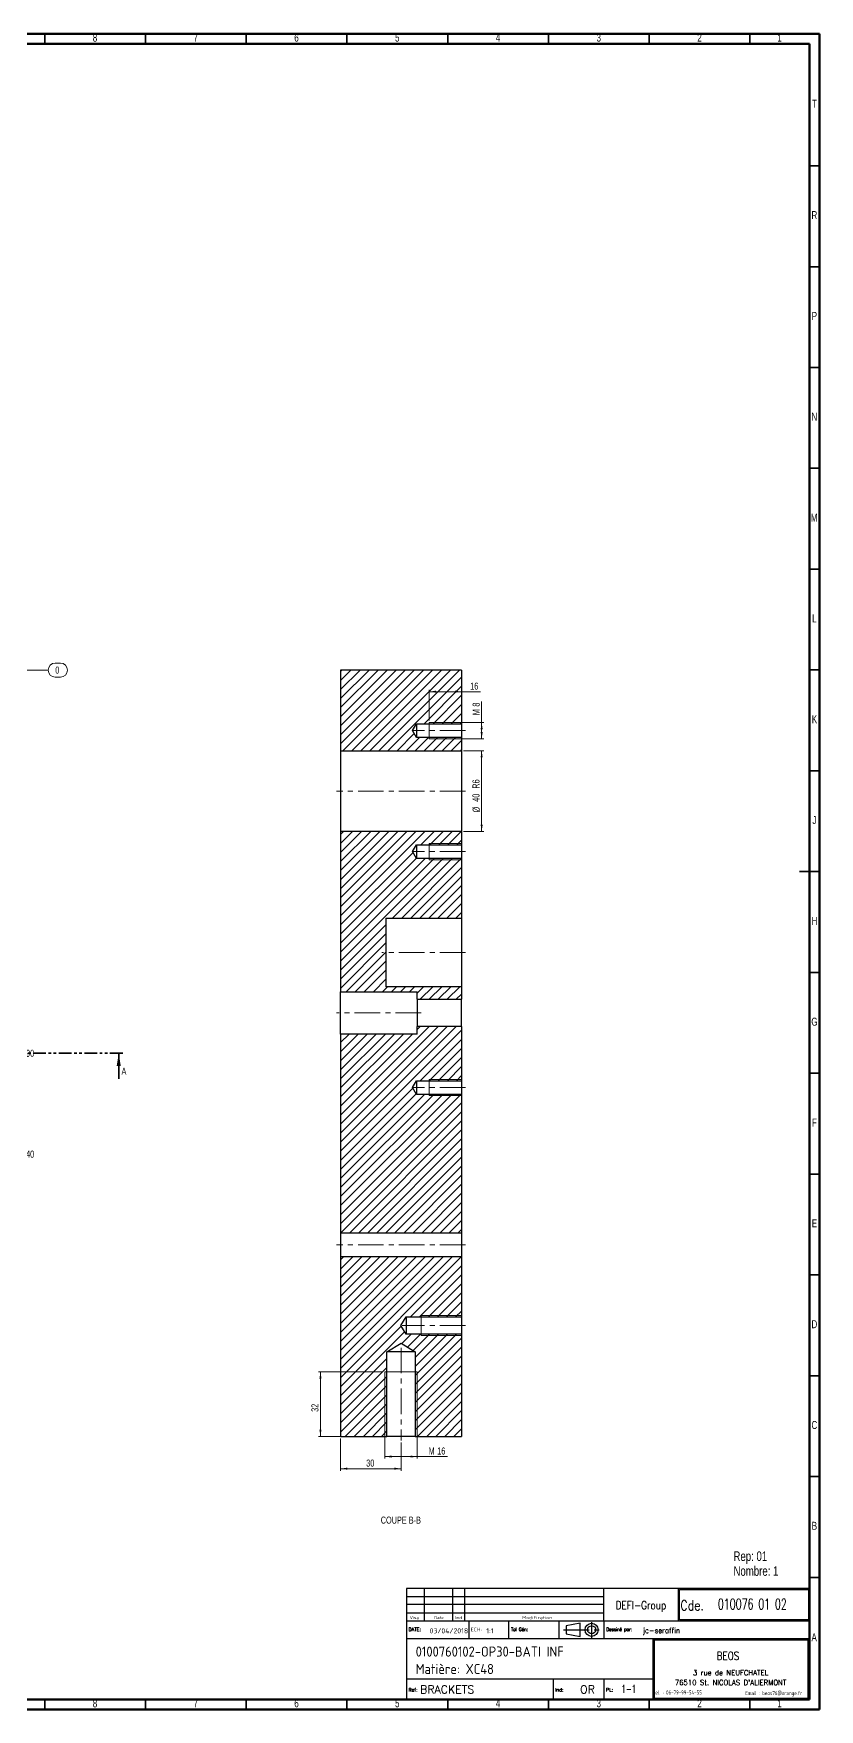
# Model space of a CAD drawing. Header units: millimetres. Extents: x 15 to 1184, y 5 to 836.
# Drawn here: x 794 to 1184, y 5 to 836 of the extents above; entities that cross this region are included whole.
import ezdxf

# ---------------------------------------------------------------- set-up
doc = ezdxf.new("R2010")
doc.units = ezdxf.units.MM
doc.linetypes.add('CENTERX2', pattern=[20.32, 12.7, -2.54, 2.54, -2.54])
doc.linetypes.add('PHANTOM', pattern=[12.7, 6.35, -1.27, 1.27, -1.27, 1.27, -1.27])
doc.layers.add('DIMENSIONS', color=176, linetype='Continuous')
doc.styles.add('SLDTEXTSTYLE0', font='TXT', dxfattribs={"width": 0.75})
doc.styles.add('SLDTEXTSTYLE1', font='ISOCP')
doc.styles.add('SLDTEXTSTYLE10', font='ISOCP', dxfattribs={"width": 1.147311})
doc.styles.add('SLDTEXTSTYLE11', font='ISOCP', dxfattribs={"width": 1.385904})
doc.styles.add('SLDTEXTSTYLE12', font='ISOCP', dxfattribs={"width": 1.246461})
doc.styles.add('SLDTEXTSTYLE13', font='ROMAND')
doc.styles.add('SLDTEXTSTYLE2', font='ROMANT', dxfattribs={"width": 0.8})
doc.styles.add('SLDTEXTSTYLE3', font='ISOCP', dxfattribs={"width": 0.8})
doc.styles.add('SLDTEXTSTYLE4', font='ROMANS', dxfattribs={"width": 0.8})
doc.styles.add('SLDTEXTSTYLE5', font='ROMANT')
doc.styles.add('SLDTEXTSTYLE6', font='ROMANS')
doc.styles.add('SLDTEXTSTYLE7', font='ROMANT', dxfattribs={"width": 0.65})
doc.styles.add('SLDTEXTSTYLE8', font='ISOCP', dxfattribs={"width": 1.446157})
doc.styles.add('SLDTEXTSTYLE9', font='ISOCP', dxfattribs={"width": 1.294402})
doc.dimstyles.new('SLDDIMSTYLE0', dxfattribs={"dimtxt": 3.5, "dimasz": 3.302, "dimexe": 0, "dimexo": 0.0625, "dimgap": 0.875, "dimtad": 0, "dimtih": 1, "dimtoh": 1, "dimdec": 0, "dimrnd": 1e-09, "dimdsep": 46, "dimtxsty": 'SLDTEXTSTYLE0', "dimblk1": 'NONE', "dimblk2": 'NONE', "dimsah": 1, "dimcen": 0.09, "dimadec": 0, "dimazin": 2, "dimtfac": 1, "dimtdec": 0, "dimtofl": 0, "dimtmove": 0, "dimatfit": 3, "dimldrblk": 'NONE', "dimfxl": 1, "dimfrac": 2, "dimtolj": 1, "dimtzin": 12, "dimarcsym": 0})
doc.dimstyles.new('SLDDIMSTYLE1', dxfattribs={"dimtxt": 3.5, "dimasz": 3.302, "dimexe": 0, "dimexo": 0.0625, "dimgap": 0.875, "dimtad": 0, "dimtih": 1, "dimtoh": 1, "dimrnd": 1e-09, "dimzin": 12, "dimdsep": 46, "dimtxsty": 'SLDTEXTSTYLE0', "dimblk1": 'NONE', "dimblk2": 'NONE', "dimsah": 1, "dimcen": 0.09, "dimadec": 0, "dimazin": 3, "dimtfac": 1, "dimtofl": 0, "dimtmove": 0, "dimatfit": 3, "dimldrblk": 'NONE', "dimfxl": 1, "dimfrac": 2, "dimtolj": 1, "dimtzin": 12, "dimarcsym": 0})
doc.dimstyles.new('SLDDIMSTYLE2', dxfattribs={"dimtxt": 3.5, "dimasz": 3.302, "dimexe": 0, "dimexo": 0.0625, "dimgap": 0.875, "dimtad": 1, "dimrnd": 1e-09, "dimzin": 12, "dimdsep": 46, "dimtxsty": 'SLDTEXTSTYLE0', "dimsah": 1, "dimcen": 0.09, "dimadec": 0, "dimazin": 3, "dimtfac": 1, "dimtofl": 0, "dimtmove": 0, "dimatfit": 3, "dimfxl": 1, "dimfrac": 2, "dimtolj": 1, "dimtzin": 12, "dimarcsym": 0})

# ---------------------------------------------------------------- blocks, each defined once
blk = doc.blocks.new('SW_NOTE_0')
at = {"color": 0, "linetype": 'Continuous', "lineweight": 0, "char_height": 4.763, "attachment_point": 1, "style": 'SLDTEXTSTYLE0'}
for s, insert in [('Rep: 01', (0, 6.14)), ('Nombre: 1', (0, -1.21))]:
    blk.add_mtext(s, dxfattribs=dict(at, insert=insert))
blk = doc.blocks.new('_D')
at = {"color": 7, "linetype": 'Continuous', "lineweight": 18}
for p, q in [((804.75, 523.91), (807.33, 523.91)), ((773.23, 520.42), (801.26, 520.42)), ((807.33, 516.94), (804.75, 516.94))]:
    blk.add_line(p, q, dxfattribs=at)
for centre, start, end in [((804.75, 520.42), 90, 270), ((807.33, 520.42), 270, 90)]:
    blk.add_arc(centre, 3.49, start, end, dxfattribs=at)
at = {"color": 7, "linetype": 'Continuous', "lineweight": 18, "insert": (804.75, 522.16), "char_height": 3.5, "attachment_point": 1, "style": 'SLDTEXTSTYLE0'}
blk.add_mtext('0', dxfattribs=at)
blk = doc.blocks.new('_None')
blk = doc.blocks.new('_D_16')
at = {"color": 7, "linetype": 'Continuous', "lineweight": 18}
blk.add_line((730.73, 330.42), (788.23, 330.42), dxfattribs=at)
at = {"color": 7, "linetype": 'Continuous', "lineweight": 18, "insert": (788.23, 332.16), "char_height": 3.5, "attachment_point": 1, "style": 'SLDTEXTSTYLE0'}
blk.add_mtext('190', dxfattribs=at)
blk = doc.blocks.new('_D_21')
at = {"color": 7, "linetype": 'Continuous', "lineweight": 18}
blk.add_line((735.23, 280.42), (788.23, 280.42), dxfattribs=at)
at = {"color": 7, "linetype": 'Continuous', "lineweight": 18, "insert": (788.23, 282.16), "char_height": 3.5, "attachment_point": 1, "style": 'SLDTEXTSTYLE0'}
blk.add_mtext('240', dxfattribs=at)
blk = doc.blocks.new('_D_88')
at = {"color": 7, "linetype": 'Continuous', "lineweight": 18}
for p, q in [((1007.34, 480.42), (1017.34, 480.42)), ((1016.34, 480.42), (1016.34, 440.42)), ((1007.34, 440.42), (1017.34, 440.42))]:
    blk.add_line(p, q, dxfattribs=at)
for points in [[(1016.34, 480.42), (1015.83, 477.12), (1016.85, 477.12)], [(1016.34, 440.42), (1016.85, 443.73), (1015.83, 443.73)]]:
    blk.add_solid(points, dxfattribs=at)
at = {"color": 7, "linetype": 'Continuous', "lineweight": 18, "char_height": 3.5, "attachment_point": 1, "rotation": 90, "style": 'SLDTEXTSTYLE0'}
for s, insert in [('R6', (1011.77, 461.62)), ('40', (1011.77, 455.14)), ('%%c', (1011.83, 449.86))]:
    blk.add_mtext(s, dxfattribs=dict(at, insert=insert))
blk = doc.blocks.new('_D_89')
at = {"color": 7, "linetype": 'Continuous', "lineweight": 18}
for p, q in [((1016.34, 494.42), (1016.34, 504.89)), ((991.34, 494.42), (1017.34, 494.42)), ((1016.34, 494.42), (1016.34, 486.42)), ((991.34, 486.42), (1017.34, 486.42))]:
    blk.add_line(p, q, dxfattribs=at)
for points in [[(1016.34, 494.42), (1015.83, 491.12), (1016.85, 491.12)], [(1016.34, 486.42), (1016.85, 489.73), (1015.83, 489.73)]]:
    blk.add_solid(points, dxfattribs=at)
at = {"color": 7, "linetype": 'Continuous', "lineweight": 18, "char_height": 3.5, "attachment_point": 1, "rotation": 90, "style": 'SLDTEXTSTYLE0'}
for s, insert in [('8', (1011.83, 502.31)), ('M', (1011.83, 498.02))]:
    blk.add_mtext(s, dxfattribs=dict(at, insert=insert))
blk = doc.blocks.new('_D_90')
at = {"color": 7, "linetype": 'Continuous', "lineweight": 18}
for p, q in [((990.34, 495.42), (990.34, 510.73)), ((1006.34, 509.73), (990.34, 509.73)), ((1006.34, 495.42), (1006.34, 510.73)), ((1006.34, 509.73), (1015.82, 509.73))]:
    blk.add_line(p, q, dxfattribs=at)
for points in [[(990.34, 509.73), (993.64, 509.22), (993.64, 510.24)], [(1006.34, 509.73), (1003.04, 510.24), (1003.04, 509.22)]]:
    blk.add_solid(points, dxfattribs=at)
at = {"color": 7, "linetype": 'Continuous', "lineweight": 18, "insert": (1010.65, 514.24), "char_height": 3.5, "attachment_point": 1, "style": 'SLDTEXTSTYLE0'}
blk.add_mtext('16', dxfattribs=at)
blk = doc.blocks.new('_D_91')
at = {"color": 7, "linetype": 'Continuous', "lineweight": 18}
for p, q in [((968.34, 171.42), (968.34, 129.42)), ((984.34, 171.42), (984.34, 129.42)), ((984.34, 130.42), (968.34, 130.42)), ((984.34, 130.42), (999.46, 130.42))]:
    blk.add_line(p, q, dxfattribs=at)
for points in [[(968.34, 130.42), (971.64, 129.92), (971.64, 130.93)], [(984.34, 130.42), (981.04, 130.93), (981.04, 129.92)]]:
    blk.add_solid(points, dxfattribs=at)
at = {"color": 7, "linetype": 'Continuous', "lineweight": 18, "char_height": 3.5, "attachment_point": 1, "style": 'SLDTEXTSTYLE0'}
for s, insert in [('M', (990, 134.94)), ('16', (994.29, 134.94))]:
    blk.add_mtext(s, dxfattribs=dict(at, insert=insert))
blk = doc.blocks.new('_D_92')
at = {"color": 7, "linetype": 'Continuous', "lineweight": 18}
for p, q in [((967.34, 172.42), (935.34, 172.42)), ((936.34, 140.42), (936.34, 172.42)), ((967.34, 140.42), (935.34, 140.42))]:
    blk.add_line(p, q, dxfattribs=at)
for points in [[(936.34, 172.42), (935.83, 169.12), (936.85, 169.12)], [(936.34, 140.42), (936.85, 143.73), (935.83, 143.73)]]:
    blk.add_solid(points, dxfattribs=at)
at = {"color": 7, "linetype": 'Continuous', "lineweight": 18, "insert": (931.83, 152.58), "char_height": 3.5, "attachment_point": 1, "rotation": 90, "style": 'SLDTEXTSTYLE0'}
blk.add_mtext('32', dxfattribs=at)
blk = doc.blocks.new('_D_93')
at = {"color": 7, "linetype": 'Continuous', "lineweight": 18}
for p, q in [((946.34, 139.42), (946.34, 123.42)), ((976.34, 137.42), (976.34, 123.42)), ((946.34, 124.42), (976.34, 124.42))]:
    blk.add_line(p, q, dxfattribs=at)
for points in [[(946.34, 124.42), (949.64, 123.92), (949.64, 124.93)], [(976.34, 124.42), (973.04, 124.93), (973.04, 123.92)]]:
    blk.add_solid(points, dxfattribs=at)
at = {"color": 7, "linetype": 'Continuous', "lineweight": 18, "insert": (959.04, 128.94), "char_height": 3.5, "attachment_point": 1, "style": 'SLDTEXTSTYLE0'}
blk.add_mtext('30', dxfattribs=at)

msp = doc.modelspace()

# ---------------------------------------------------------------- hatches: boundary and pattern name
at = {"linetype": 'Continuous', "lineweight": 18}
h = msp.add_hatch(dxfattribs=at)
h.set_pattern_fill('ANSI31', style=0)
h.paths.add_polyline_path([(946.337, 520.425), (946.337, 480.425), (1006.337, 480.425), (1006.337, 487.025), (984.087, 487.025), (982.044, 490.425), (984.087, 493.825), (1006.337, 493.825), (1006.337, 520.425)], flags=0)
h = msp.add_hatch(dxfattribs=at)
h.set_pattern_fill('ANSI31', style=0)
h.paths.add_polyline_path([(1006.337, 397.425), (1006.337, 427.025), (984.087, 427.025), (982.044, 430.425), (984.087, 433.825), (1006.337, 433.825), (1006.337, 440.425), (946.337, 440.425), (946.337, 360.925), (984.337, 360.925), (984.337, 357.175), (1006.337, 357.175), (1006.337, 363.425), (968.837, 363.425), (968.837, 397.425)], flags=0)
h = msp.add_hatch(dxfattribs=at)
h.set_pattern_fill('ANSI31', style=0)
h.paths.add_polyline_path([(1006.337, 316.825), (1006.337, 343.675), (984.337, 343.675), (984.337, 339.925), (946.337, 339.925), (946.337, 241.425), (1006.337, 241.425), (1006.337, 310.025), (984.087, 310.025), (982.044, 313.425), (984.087, 316.825)], flags=0)
h = msp.add_hatch(dxfattribs=at)
h.set_pattern_fill('ANSI31', style=0)
h.paths.add_polyline_path([(1006.337, 140.425), (1006.337, 191.175), (978.837, 191.175), (976.283, 195.425), (978.837, 199.675), (1006.337, 199.675), (1006.337, 229.425), (946.337, 229.425), (946.337, 140.425), (969.337, 140.425), (969.337, 182.425), (976.337, 186.631), (983.337, 182.425), (983.337, 140.425)], flags=0)

# ---------------------------------------------------------------- linework, layer by layer
at = {"color": 7, "linetype": 'Continuous', "lineweight": 70}
for p, q in [((15, 836), (1184, 836)), ((1184, 836), (1184, 5)), ((20, 831), (1179, 831)), ((1179, 831), (1179, 10)), ((1179, 10), (20, 10)), ((1184, 5), (15, 5))]:
    msp.add_line(p, q, dxfattribs=at)
at = {"color": 7, "linetype": 'Continuous', "lineweight": 35}
for p, q in [((799.5, 831), (799.5, 836)), ((849.5, 831), (849.5, 836)), ((899.5, 831), (899.5, 836)), ((949.5, 831), (949.5, 836)), ((999.5, 831), (999.5, 836)), ((1049.5, 831), (1049.5, 836)), ((1099.5, 831), (1099.5, 836)), ((1149.5, 831), (1149.5, 836)), ((1179, 770.5), (1184, 770.5)), ((1179, 720.5), (1184, 720.5)), ((1179, 670.5), (1184, 670.5)), ((1179, 620.5), (1184, 620.5)), ((1179, 570.5), (1184, 570.5)), ((1179, 520.5), (1184, 520.5)), ((1179, 470.5), (1184, 470.5)), ((1184.001, 420.5), (1173.999, 420.5)), ((1179, 420.5), (1184, 420.5)), ((1179, 370.5), (1184, 370.5)), ((836.232, 317.725), (836.232, 330.425)), ((1179, 320.5), (1184, 320.5)), ((1179, 270.5), (1184, 270.5)), ((1179, 220.5), (1184, 220.5)), ((1179, 170.5), (1184, 170.5)), ((1179, 120.5), (1184, 120.5)), ((1179, 70.5), (1184, 70.5)), ((799.5, 10), (799.5, 5)), ((849.5, 10), (849.5, 5)), ((899.5, 10), (899.5, 5)), ((949.5, 10), (949.5, 5)), ((999.5, 10), (999.5, 5)), ((1049.5, 10), (1049.5, 5)), ((1099.5, 10), (1099.5, 5)), ((1149.5, 10), (1149.5, 5))]:
    msp.add_line(p, q, dxfattribs=at)
at = {"color": 7, "linetype": 'Continuous', "lineweight": 25}
for p, q in [((1006.337, 520.425), (946.337, 520.425)), ((946.337, 520.425), (946.337, 480.425)), ((1006.337, 520.425), (1006.337, 493.825)), ((982.044, 490.425), (984.087, 493.825)), ((984.087, 487.025), (982.044, 490.425)), ((984.087, 493.825), (1006.337, 493.825)), ((984.087, 493.825), (984.087, 487.025)), ((1006.337, 493.825), (1006.337, 487.025)), ((1006.337, 487.025), (984.087, 487.025)), ((1006.337, 487.025), (1006.337, 480.425)), ((946.337, 480.425), (1006.337, 480.425)), ((946.337, 480.425), (946.337, 440.425)), ((1006.337, 480.425), (1006.337, 440.425)), ((946.337, 440.425), (946.337, 360.925)), ((1006.337, 440.425), (946.337, 440.425)), ((982.044, 430.425), (984.087, 433.825)), ((984.087, 433.825), (1006.337, 433.825)), ((984.087, 433.825), (984.087, 427.025)), ((1006.337, 440.425), (1006.337, 433.825)), ((1006.337, 433.825), (1006.337, 427.025)), ((984.087, 427.025), (982.044, 430.425)), ((1006.337, 427.025), (984.087, 427.025)), ((1006.337, 427.025), (1006.337, 397.425)), ((968.837, 397.425), (1006.337, 397.425)), ((968.837, 397.425), (968.837, 363.425)), ((1006.337, 397.425), (1006.337, 363.425)), ((946.337, 360.925), (984.337, 360.925)), ((946.337, 339.925), (946.337, 360.925)), ((1006.337, 363.425), (968.837, 363.425)), ((984.337, 357.175), (984.337, 360.925)), ((1006.337, 363.425), (1006.337, 357.175)), ((984.337, 357.175), (1006.337, 357.175)), ((984.337, 357.175), (984.337, 343.675)), ((1006.337, 343.675), (1006.337, 357.175)), ((984.337, 339.925), (984.337, 343.675)), ((1006.337, 343.675), (984.337, 343.675)), ((1006.337, 343.675), (1006.337, 316.825)), ((984.337, 339.925), (946.337, 339.925)), ((946.337, 339.925), (946.337, 241.425)), ((982.044, 313.425), (984.087, 316.825)), ((984.087, 316.825), (1006.337, 316.825)), ((984.087, 316.825), (984.087, 310.025)), ((1006.337, 316.825), (1006.337, 310.025)), ((984.087, 310.025), (982.044, 313.425)), ((1006.337, 310.025), (984.087, 310.025)), ((1006.337, 310.025), (1006.337, 241.425)), ((946.337, 241.425), (1006.337, 241.425)), ((946.337, 241.425), (946.337, 229.425)), ((1006.337, 241.425), (1006.337, 229.425)), ((1006.337, 229.425), (946.337, 229.425)), ((946.337, 229.425), (946.337, 140.425)), ((1006.337, 229.425), (1006.337, 199.675)), ((976.283, 195.425), (978.837, 199.675)), ((978.837, 199.675), (1006.337, 199.675)), ((978.837, 199.675), (978.837, 191.175)), ((1006.337, 199.675), (1006.337, 191.175)), ((978.837, 191.175), (976.283, 195.425)), ((1006.337, 191.175), (978.837, 191.175)), ((1006.337, 191.175), (1006.337, 140.425)), ((969.337, 182.425), (976.337, 186.631)), ((976.337, 186.631), (983.337, 182.425)), ((969.337, 140.425), (969.337, 182.425)), ((983.337, 182.425), (969.337, 182.425)), ((983.337, 182.425), (983.337, 140.425)), ((946.337, 140.425), (969.337, 140.425)), ((983.337, 140.425), (969.337, 140.425)), ((983.337, 140.425), (1006.337, 140.425))]:
    msp.add_line(p, q, dxfattribs=at)
at = {"color": 7, "linetype": 'CENTERX2', "lineweight": 18}
for p, q in [((1008.337, 490.425), (982.087, 490.425)), ((1008.337, 460.425), (944.337, 460.425)), ((1008.337, 430.425), (982.087, 430.425)), ((1008.337, 380.425), (966.837, 380.425)), ((986.337, 350.425), (944.337, 350.425)), ((1008.337, 313.425), (982.087, 313.425)), ((1008.337, 235.425), (944.337, 235.425)), ((1008.337, 195.425), (976.837, 195.425)), ((976.337, 184.425), (976.337, 138.425))]:
    msp.add_line(p, q, dxfattribs=at)
at = {"color": 7, "linetype": 'Continuous', "lineweight": 18}
for p, q in [((990.337, 494.425), (1006.337, 494.425)), ((990.337, 493.825), (990.337, 494.425)), ((990.337, 486.425), (990.337, 487.025)), ((1006.337, 486.425), (990.337, 486.425)), ((990.337, 434.425), (1006.337, 434.425)), ((990.337, 433.825), (990.337, 434.425)), ((990.337, 426.425), (990.337, 427.025)), ((1006.337, 426.425), (990.337, 426.425)), ((990.337, 317.425), (1006.337, 317.425)), ((990.337, 316.825), (990.337, 317.425)), ((990.337, 309.425), (990.337, 310.025)), ((1006.337, 309.425), (990.337, 309.425)), ((986.337, 200.425), (1006.337, 200.425)), ((986.337, 199.675), (986.337, 200.425)), ((986.337, 190.425), (986.337, 191.175)), ((1006.337, 190.425), (986.337, 190.425)), ((968.337, 140.425), (968.337, 172.425)), ((968.337, 172.425), (969.337, 172.425)), ((983.337, 172.425), (969.337, 172.425)), ((983.337, 172.425), (984.337, 172.425)), ((984.337, 172.425), (984.337, 140.425))]:
    msp.add_line(p, q, dxfattribs=at)
at = {"color": 7, "linetype": 'PHANTOM', "lineweight": 35}
msp.add_line((838.232, 330.425), (698.027, 330.425), dxfattribs=at)
at = {"color": 7, "linetype": 'Continuous', "lineweight": 18, "flags": 128}
for points in [[(990.337, 493.825), (990.337, 493.62), (990.337, 493.03), (990.337, 492.125), (990.337, 491.015), (990.337, 489.835), (990.337, 488.725), (990.337, 487.82), (990.337, 487.23), (990.337, 487.025)], [(990.337, 433.825), (990.337, 433.62), (990.337, 433.029), (990.337, 432.125), (990.337, 431.015), (990.337, 429.835), (990.337, 428.725), (990.337, 427.82), (990.337, 427.23), (990.337, 427.025)], [(990.337, 316.825), (990.337, 316.62), (990.337, 316.029), (990.337, 315.125), (990.337, 314.015), (990.337, 312.835), (990.337, 311.725), (990.337, 310.82), (990.337, 310.23), (990.337, 310.025)], [(986.337, 199.675), (986.337, 199.467), (986.337, 198.863), (986.337, 197.923), (986.337, 196.738), (986.337, 195.425), (986.337, 194.112), (986.337, 192.927), (986.337, 191.987), (986.337, 191.383), (986.337, 191.175)]]:
    msp.add_lwpolyline(points, dxfattribs=at)
at = {"color": 7, "linetype": 'Continuous', "lineweight": 35}
msp.add_solid([(836.232, 330.425), (835.216, 324.075), (837.248, 324.075)], dxfattribs=at)
at = {"layer": 'DIMENSIONS', "color": 3}
for p, q in [((1076.982, 65.007), (978.982, 65.007)), ((978.982, 61.007), (1076.982, 61.007)), ((987.982, 49.007), (987.982, 65.007)), ((1001.982, 49.007), (1001.982, 65.007)), ((1007.982, 49.007), (1007.982, 65.007)), ((1076.982, 57.007), (978.982, 57.007)), ((978.982, 53.007), (1076.982, 53.007))]:
    msp.add_line(p, q, dxfattribs=at)
at = {"layer": 'DIMENSIONS', "color": 6}
for p, q in [((978.982, 65.007), (978.982, 10.007)), ((1178.982, 10.007), (1178.982, 65.007)), ((1178.982, 40.007), (1101.366, 40.007)), ((1101.366, 40.007), (1101.366, 10.007)), ((1178.782, 39.807), (1101.566, 39.807)), ((1101.566, 39.807), (1101.566, 10.207)), ((1178.582, 39.607), (1101.766, 39.607)), ((1101.766, 39.607), (1101.766, 10.407)), ((1178.382, 39.407), (1101.966, 39.407)), ((1101.966, 39.407), (1101.966, 10.607)), ((1178.382, 10.607), (1178.382, 39.407)), ((1178.582, 10.407), (1178.582, 39.607)), ((1178.782, 10.207), (1178.782, 39.807)), ((978.982, 10.007), (1178.982, 10.007)), ((1101.566, 10.207), (1178.782, 10.207)), ((1101.766, 10.407), (1178.582, 10.407)), ((1101.966, 10.607), (1178.382, 10.607))]:
    msp.add_line(p, q, dxfattribs=at)
at = {"layer": 'DIMENSIONS', "color": 1}
for p, q in [((1178.982, 65.007), (1076.982, 65.007)), ((1076.982, 49.007), (1076.982, 65.007)), ((1113.982, 49.007), (1113.982, 65.007)), ((1114.482, 49.507), (1114.482, 64.507)), ((1114.482, 64.507), (1178.482, 64.507)), ((1178.482, 64.507), (1178.482, 49.507)), ((978.982, 49.007), (1178.982, 49.007)), ((1009.982, 49.007), (1009.982, 40.007)), ((1029.713, 49.007), (1029.713, 40.007)), ((1054.602, 49.007), (1054.602, 40.007)), ((1076.982, 49.007), (1076.982, 40.007)), ((1178.482, 49.507), (1114.482, 49.507)), ((1101.366, 40.007), (978.982, 40.007)), ((1101.366, 20.007), (978.982, 20.007)), ((1051.774, 20.007), (1051.774, 10.007)), ((1076.982, 20.007), (1076.982, 10.007))]:
    msp.add_line(p, q, dxfattribs=at)
at = {"layer": 'DIMENSIONS'}
for p, q in [((1114.482, 49.507), (1114.482, 64.507)), ((1114.482, 64.507), (1178.482, 64.507)), ((1178.482, 64.507), (1178.482, 49.507)), ((1178.482, 49.507), (1114.482, 49.507))]:
    msp.add_line(p, q, dxfattribs=at)
at = {"layer": 'DIMENSIONS', "color": 3, "linetype": 'CENTERX2'}
for p, q in [((1056.928, 44.507), (1075.183, 44.507)), ((1070.916, 48.355), (1070.916, 40.52))]:
    msp.add_line(p, q, dxfattribs=at)
at = {"layer": 'DIMENSIONS', "color": 7}
for p, q in [((1065.226, 47.757), (1058.226, 46.507)), ((1058.226, 46.507), (1058.226, 42.507)), ((1058.226, 42.507), (1065.226, 41.257)), ((1065.226, 41.257), (1065.226, 47.757))]:
    msp.add_line(p, q, dxfattribs=at)
for radius in [3.25, 2]:
    msp.add_circle((1070.916, 44.507), radius, dxfattribs=at)

# ---------------------------------------------------------------- block references
at = {"color": 7, "linetype": 'Continuous', "lineweight": 0}
msp.add_blockref('SW_NOTE_0', (1141.311, 77.261), dxfattribs=at)

# ---------------------------------------------------------------- texts
at = {"color": 7, "linetype": 'Continuous', "lineweight": 0, "attachment_point": 2, "style": 'SLDTEXTSTYLE0'}
for s, insert, char_height in [('8', (824.46, 836.06), 3.969), ('7', (874.46, 836.06), 3.969), ('6', (924.46, 836.06), 3.969), ('5', (974.46, 836.06), 3.969), ('4', (1024.46, 836.06), 3.969), ('3', (1074.46, 836.06), 3.969), ('2', (1124.46, 836.06), 3.969), ('1', (1164.21, 836.06), 3.969), ('T', (1181.488, 803.31), 3.969), ('R', (1181.444, 748.06), 3.969), ('P', (1181.485, 698.06), 3.969), ('N', (1181.464, 648.06), 3.969), ('M', (1181.362, 598.06), 3.969), ('L', (1181.455, 548.06), 3.969), ('K', (1181.489, 498.06), 3.969), ('J', (1181.465, 448.06), 3.969), ('H', (1181.49, 398.06), 3.969), ('G', (1181.487, 348.06), 3.969), ('F', (1181.458, 298.06), 3.969), ('E', (1181.508, 248.06), 3.969), ('D', (1181.453, 198.06), 3.969), ('C', (1181.459, 148.06), 3.969), ('COUPE B-B', (976.239, 100.661), 3.5), ('B', (1181.471, 98.06), 3.969), ('A', (1181.34, 42.81), 3.969), ('8', (824.46, 10.06), 3.969), ('7', (874.46, 10.06), 3.969), ('6', (924.46, 10.06), 3.969), ('5', (974.46, 10.06), 3.969), ('4', (1024.46, 10.06), 3.969), ('3', (1074.46, 10.06), 3.969), ('2', (1124.46, 10.06), 3.969), ('1', (1164.21, 10.06), 3.969)]:
    msp.add_mtext(s, dxfattribs=dict(at, insert=insert, char_height=char_height))
at = {"color": 7, "linetype": 'Continuous', "insert": (837.61, 323.275), "char_height": 3.5, "attachment_point": 1, "style": 'SLDTEXTSTYLE0'}
msp.add_mtext('A', dxfattribs=at)
at = {"layer": 'DIMENSIONS'}
for s, insert, char_height, attachment_point, style in [('DEFI-Group', (1095.401, 58.708), 4, 2, 'SLDTEXTSTYLE2'), ('Cde.', (1114.982, 59.133), 5, 1, 'SLDTEXTSTYLE2'), ('010076 01 02', (1133.558, 59.947), 5.29167, 1, 'SLDTEXTSTYLE7'), ('Visa', (980.637, 51.354), 1.5671, 1, 'SLDTEXTSTYLE12'), ('Date', (992.806, 51.29), 1.4924, 1, 'SLDTEXTSTYLE10'), ('Ind', (1003.236, 51.29), 1.4924, 1, 'SLDTEXTSTYLE11'), ('Modification', (1036.471, 51.354), 1.56705, 1, 'SLDTEXTSTYLE8'), ('DATE:', (980.016, 45.605), 1.7277, 1, 'SLDTEXTSTYLE6'), ('03/04/2018', (990.515, 45.26), 2.5, 1, 'SLDTEXTSTYLE1'), ('ECH:', (1010.893, 45.567), 1.8141, 1, 'SLDTEXTSTYLE9'), ('1:1', (1018.602, 45.247), 2.5, 1, 'SLDTEXTSTYLE1'), ('Tol Gén:', (1030.934, 45.605), 1.7277, 1, 'SLDTEXTSTYLE4'), ('Dessiné par:', (1078.203, 45.605), 1.72768, 1, 'SLDTEXTSTYLE4'), ('jc-seraffin', (1096.337, 45.427), 2.5, 1, 'SLDTEXTSTYLE5'), ('0100760102-OP30-BATI INF', (983.585, 36.216), 5, 1, 'SLDTEXTSTYLE1'), ('BEOS', (1138.553, 33.602), 4, 2, 'SLDTEXTSTYLE2'), ('Matière: XC48', (983.585, 27.57), 5, 1, 'SLDTEXTSTYLE1'), ('BRACKETS', (985.757, 16.958), 4, 1, 'SLDTEXTSTYLE5'), ('OR', (1065.176, 16.958), 4, 1, 'SLDTEXTSTYLE5'), ('1-1', (1085.633, 17.18), 4, 1, 'SLDTEXTSTYLE7'), ("76510 St. NICOLAS D'ALIERMONT", (1139.885, 19.63), 2.5, 2, 'SLDTEXTSTYLE13'), ('3 rue de NEUFCHATEL', (1139.891, 24.455), 2.5, 2, 'SLDTEXTSTYLE13'), ('Ref:', (980.016, 15.605), 1.7277, 1, 'SLDTEXTSTYLE6'), ('Ind:', (1052.808, 15.605), 1.7277, 1, 'SLDTEXTSTYLE6'), ('PL:', (1078.016, 15.605), 1.7277, 1, 'SLDTEXTSTYLE6'), ('Tel. : 06-79-99-54-55', (1113.342, 14.435), 2, 2, 'SLDTEXTSTYLE3'), ('Email : beos76@orange.fr', (1161.354, 14.104), 2, 2, 'SLDTEXTSTYLE3')]:
    msp.add_mtext(s, dxfattribs=dict(at, insert=insert, char_height=char_height, attachment_point=attachment_point, style=style))

# ---------------------------------------------------------------- dimensions: what is measured, and where the dimension line sits
at = {"color": 7, "linetype": 'Continuous', "lineweight": 18}
for feature_location, offset, origin, dimstyle, picture, middle in [((772.232004287, 520.424945227), (29.025680665, 0), (772.232004287, 520.424945227), 'SLDDIMSTYLE0', '_D', (806.039802855, 520.424945227)), ((729.732, 330.425), (58.5, 0), (772.232, 520.425), 'SLDDIMSTYLE1', '_D_16', (792.111, 330.425)), ((734.232, 280.425), (54, 0), (772.232, 520.425), 'SLDDIMSTYLE1', '_D_21', (792.111, 280.425))]:
    dim = msp.add_ordinate_dim(feature_location=feature_location, offset=offset, dtype=0, origin=origin, dimstyle=dimstyle, dxfattribs=at)
    dim.commit()
    dim.dimension.update_dxf_attribs({"geometry": picture, "text_midpoint": middle})
for base, p1, p2, picture, middle in [((990.337, 509.729), (1006.337, 494.425), (990.337, 494.425), '_D_90', (1013.239, 509.729)), ((976.337, 124.425), (946.337, 140.425), (976.337, 138.425), '_D_93', (961.63, 124.425))]:
    dim = msp.add_linear_dim(base=base, p1=p1, p2=p2, dimstyle='SLDDIMSTYLE2', dxfattribs=at)
    dim.commit()
    dim.dimension.update_dxf_attribs({"geometry": picture, "text_midpoint": middle, "dimtype": 160})
for base, p1, p2, text, picture, middle in [((1016.337, 486.425), (990.337, 494.425), (990.337, 486.425), 'M8<>', '_D_89', (1016.337, 501.457)), ((1016.337, 440.425), (1006.337, 480.425), (1006.337, 440.425), '%%c<> R6', '_D_88', (1016.337, 458.44))]:
    dim = msp.add_linear_dim(base=base, p1=p1, p2=p2, angle=90, text=text, dimstyle='SLDDIMSTYLE2', dxfattribs=at)
    dim.commit()
    dim.dimension.update_dxf_attribs({"geometry": picture, "text_midpoint": middle, "dimtype": 160})
dim = msp.add_linear_dim(base=(936.337, 172.425), p1=(968.337, 140.425), p2=(968.337, 172.425), angle=90, dimstyle='SLDDIMSTYLE2', dxfattribs=at)
dim.commit()
dim.dimension.update_dxf_attribs({"geometry": '_D_92', "text_midpoint": (936.337, 155.168), "dimtype": 160})
dim = msp.add_linear_dim(base=(968.337, 130.425), p1=(984.337, 172.425), p2=(968.337, 172.425), text='M16<>', dimstyle='SLDDIMSTYLE2', dxfattribs=at)
dim.commit()
dim.dimension.update_dxf_attribs({"geometry": '_D_91', "text_midpoint": (994.732, 130.425), "dimtype": 160})

doc.saveas('drawing.dxf')
